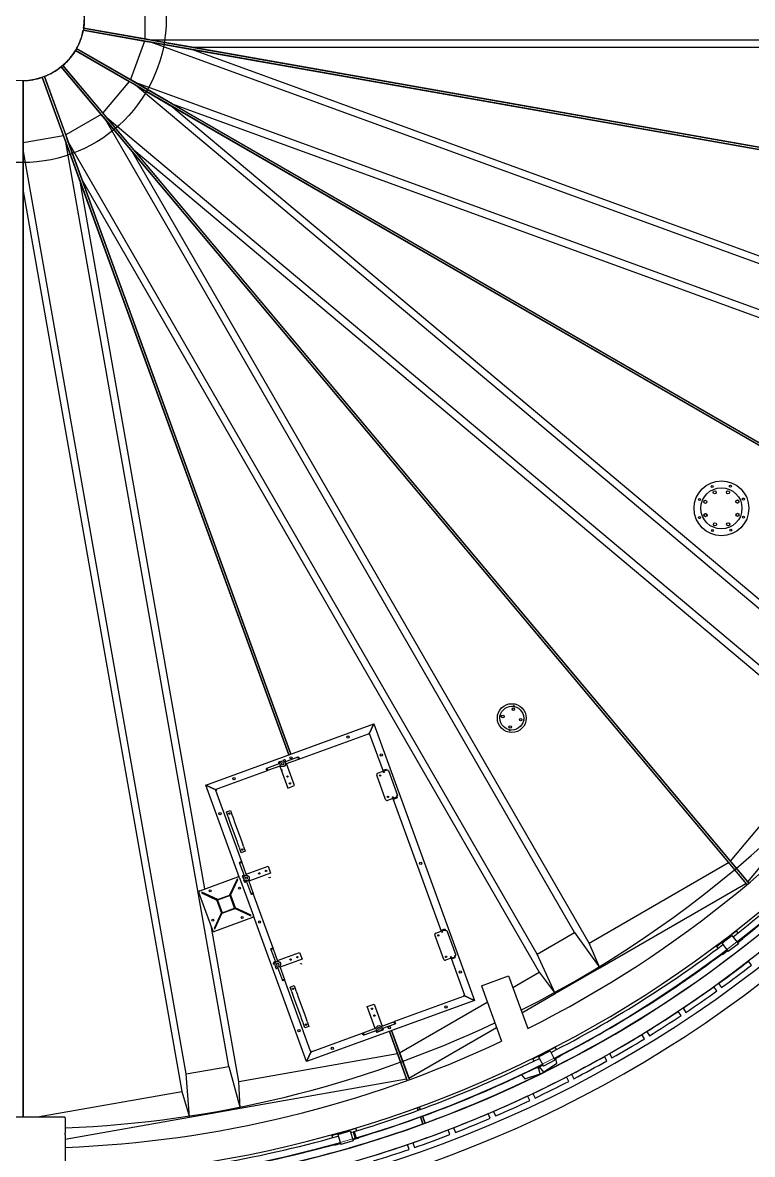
# Model space of a CAD drawing. Header units: millimetres. Extents: x 0 to 59400, y 0 to 42000.
# Drawn here: x 49588 to 54648, y 23433 to 31276 of the extents above; entities that cross this region are included whole.
import ezdxf

# ---------------------------------------------------------------- set-up
doc = ezdxf.new("R2010")
doc.units = ezdxf.units.MM
doc.header["$LTSCALE"] = 100
doc.layers.add('Sketch Geometry', color=7, linetype='Continuous', lineweight=18)
doc.layers.add('Visible', color=7, linetype='Continuous', lineweight=25)

msp = doc.modelspace()

# ---------------------------------------------------------------- linework, layer by layer
at = {"layer": 'Sketch Geometry'}
msp.add_circle((49584.05, 31306.07), 8095.14, dxfattribs=at)
at = {"layer": 'Visible', "color": 9, "true_color": 0xc0c0c0}
for p, q in [((50434.75, 31447.95), (50434.75, 31164.2)), ((50434.75, 31447.95), (50434.75, 31164.2)), ((57293.71, 29938.53), (50007.94, 31223.21)), ((50007.94, 31223.21), (50431.97, 31148.44)), ((50010.72, 31238.97), (57296.48, 29954.29)), ((50434.75, 31164.2), (50010.72, 31238.97)), ((50431.97, 31148.44), (50334.92, 30881.8)), ((50431.97, 31148.44), (50334.92, 30881.8)), ((50431.97, 31148.44), (50478.04, 31140.32)), ((50480.82, 31156.07), (50434.75, 31164.2)), ((50478.04, 31140.32), (50761.6, 31090.32)), ((56590.34, 28915.62), (50478.04, 31140.32)), ((50764.38, 31106.07), (50480.82, 31156.07)), ((56985.39, 31156.07), (50480.82, 31156.07)), ((49954.03, 31083.23), (50326.92, 30867.94)), ((56361.03, 27384.15), (49954.03, 31083.23)), ((49962.03, 31097.09), (56369.03, 27398)), ((50334.92, 30881.8), (49962.03, 31097.09)), ((50761.6, 31090.32), (57098.01, 29973.04)), ((56715.88, 28923.14), (50761.6, 31090.32)), ((57100.79, 29988.79), (50764.38, 31106.07)), ((50764.38, 31106.07), (57100.79, 31106.07)), ((49886.53, 30498.42), (49739.27, 30903.02)), ((49739.27, 30903.02), (51448.28, 26207.55)), ((49855.5, 30970.13), (50132.27, 30640.29)), ((54610.95, 25302.81), (49855.5, 30970.13)), ((50144.53, 30650.58), (49867.76, 30980.41)), ((49867.76, 30980.41), (54623.21, 25313.09)), ((49592.05, 30443.67), (49592.05, 30874.24)), ((49592.05, 30874.24), (49592.05, 23692.43)), ((49724.23, 30897.55), (49871.5, 30492.94)), ((51433.24, 26202.08), (49724.23, 30897.55)), ((50326.92, 30867.94), (50144.53, 30650.58)), ((50326.92, 30867.94), (50144.53, 30650.58)), ((50326.92, 30867.94), (50367.43, 30844.55)), ((50375.43, 30858.41), (50334.92, 30881.8)), ((50367.43, 30844.55), (50616.79, 30700.58)), ((55350.23, 26663.49), (50367.43, 30844.55)), ((50624.79, 30714.44), (50375.43, 30858.41)), ((56487.73, 28633.71), (50375.43, 30858.41)), ((50616.79, 30700.58), (56188.94, 27483.5)), ((55470.77, 26627.62), (50616.79, 30700.58)), ((56196.94, 27497.36), (50624.79, 30714.44)), ((50624.79, 30714.44), (56579.07, 28547.26)), ((50132.27, 30640.29), (49886.53, 30498.42)), ((50132.27, 30640.29), (49886.53, 30498.42)), ((50132.27, 30640.29), (50162.34, 30604.46)), ((50174.6, 30614.74), (50144.53, 30650.58)), ((50162.34, 30604.46), (50347.42, 30383.88)), ((53414.63, 24971.33), (50162.34, 30604.46)), ((50359.68, 30394.17), (50174.6, 30614.74)), ((55157.39, 26433.68), (50174.6, 30614.74)), ((49871.5, 30492.94), (49592.05, 30443.67)), ((49871.5, 30492.94), (49592.05, 30443.67)), ((49592.05, 30396.89), (49592.05, 30443.67)), ((49871.5, 30492.94), (49887.5, 30448.98)), ((49902.53, 30454.46), (49886.53, 30498.42)), ((49887.5, 30448.98), (49985.98, 30178.41)), ((51017, 24043.23), (49887.5, 30448.98)), ((50001.01, 30183.88), (49902.53, 30454.46)), ((53154.82, 24821.33), (49902.53, 30454.46)), ((49592.05, 30108.95), (49592.05, 30396.89)), ((50721.56, 23991.13), (49592.05, 30396.89)), ((50347.42, 30383.88), (54483.22, 25455.03)), ((53515.63, 24896.39), (50347.42, 30383.88)), ((54495.48, 25465.32), (50359.68, 30394.17)), ((50359.68, 30394.17), (55213.65, 26321.2)), ((49985.98, 30178.41), (51433.24, 26202.08)), ((50850.95, 25272.89), (49985.98, 30178.41)), ((51448.28, 26207.55), (50001.01, 30183.88)), ((50001.01, 30183.88), (53169.22, 24696.39)), ((49592.05, 23692.43), (49592.05, 30108.95)), ((49592.05, 30108.95), (50692.36, 23868.81)), ((54495.48, 25465.32), (55213.65, 26321.2)), ((54615.97, 25321.72), (55368.66, 26218.75)), ((53515.63, 24896.39), (54483.22, 25455.03)), ((54483.22, 25455.03), (54603.71, 25311.44)), ((54615.97, 25321.72), (54495.48, 25465.32)), ((53589.61, 24725.94), (54603.71, 25311.44)), ((54603.71, 25311.44), (54610.95, 25302.81)), ((54623.21, 25313.09), (54615.97, 25321.72)), ((51086.28, 23938.26), (50897.98, 25006.2)), ((53154.82, 24821.33), (53414.63, 24971.33)), ((53414.63, 24971.33), (53589.61, 24725.94)), ((53589.61, 24725.94), (53515.63, 24896.39)), ((53279.84, 24547.1), (53154.82, 24821.33)), ((53279.84, 24547.1), (53589.61, 24725.94)), ((52986.04, 24590.63), (53169.22, 24696.39)), ((53169.22, 24696.39), (53279.84, 24547.1)), ((52201.62, 24137.75), (52810.16, 24489.09)), ((53050.15, 24414.49), (53279.84, 24547.1)), ((52130.96, 24285.11), (52186.59, 24132.28)), ((52254.55, 23945.55), (52130.96, 24285.11)), ((52201.62, 24137.75), (52146, 24290.58)), ((52146, 24290.58), (52269.59, 23951.02)), ((52265.74, 23961.61), (52874.27, 24312.94)), ((51086.28, 23938.26), (52186.59, 24132.28)), ((52186.59, 24132.28), (52250.7, 23956.13)), ((52265.74, 23961.61), (52201.62, 24137.75)), ((53133.95, 24099.03), (53132.23, 24102.51)), ((53137.61, 24105.16), (53139.31, 24101.73)), ((53291.1, 24065.22), (53284.39, 24096.55)), ((50721.56, 23991.13), (51017, 24043.23)), ((51017, 24043.23), (51097.51, 23752.79)), ((53165, 24036.04), (53164.9, 24036.24)), ((53175.52, 23992.09), (53165, 24036.04)), ((53170.26, 24038.95), (53170.38, 24038.7)), ((53170.38, 24038.7), (53198.84, 24003.59)), ((53198.84, 24003.59), (53291.1, 24065.22)), ((50745.25, 23690.68), (50721.56, 23991.13)), ((51097.51, 23752.79), (51086.28, 23938.26)), ((51097.51, 23752.79), (52250.7, 23956.13)), ((52250.7, 23956.13), (52254.55, 23945.55)), ((52269.59, 23951.02), (52265.74, 23961.61)), ((53046.65, 23984.42), (53070.46, 23956.44)), ((53070.46, 23956.44), (53175.52, 23992.09)), ((49692.06, 23692.43), (50692.36, 23868.81)), ((50692.36, 23868.81), (50745.25, 23690.68)), ((49883.05, 23538.65), (50745.25, 23690.68)), ((50745.25, 23690.68), (51097.51, 23752.79)), ((52322.96, 23757.61), (52330.09, 23738.02)), ((52330.09, 23738.02), (52322.96, 23757.61)), ((52345.12, 23743.49), (52337.99, 23763.08)), ((52337.99, 23763.08), (52345.12, 23743.49)), ((52346.61, 23692.63), (52364, 23644.85)), ((52364, 23644.85), (52346.61, 23692.63)), ((52379.04, 23650.32), (52361.64, 23698.1)), ((52361.64, 23698.1), (52379.04, 23650.32))]:
    msp.add_line(p, q, dxfattribs=at)
at = {"layer": 'Visible'}
for p, q in [((50858.15, 25992.77), (52023.37, 26416.87)), ((52023.37, 26416.87), (51988.7, 26342.53)), ((51988.7, 26342.53), (52023.37, 26416.87)), ((52023.37, 26416.87), (52721.09, 24499.9)), ((51503.83, 26172.44), (51986.65, 26348.17)), ((51987.48, 26348.47), (51986.65, 26348.17)), ((51988.7, 26342.53), (51986.65, 26348.17)), ((51988.5, 26345.65), (51987.48, 26348.47)), ((51987.68, 26345.35), (51988.5, 26345.65)), ((51994.34, 26344.58), (51988.7, 26342.53)), ((51991.22, 26344.38), (51994.04, 26345.41)), ((51991.52, 26343.56), (51991.22, 26344.38)), ((51994.34, 26344.58), (51994.04, 26345.41)), ((51994.34, 26344.58), (52087.54, 26088.52)), ((51371.95, 26141.46), (51279.99, 26107.99)), ((51377.42, 26126.43), (51285.47, 26092.96)), ((51362.95, 26146.7), (51365.68, 26139.18)), ((51376.27, 26156.87), (51365.93, 26153.11)), ((51371.15, 26124.15), (51426.56, 25971.92)), ((51377.34, 26153.92), (51376.27, 26156.87)), ((51403.52, 26166.79), (51393.18, 26163.03)), ((51393.18, 26163.03), (51394.26, 26160.08)), ((51406.4, 26154), (51498.35, 26187.47)), ((51412.67, 26156.28), (51409.93, 26163.8)), ((51411.87, 26138.97), (51503.83, 26172.44)), ((51473.55, 25989.02), (51418.14, 26141.25)), ((50930.44, 25963.74), (51285.47, 26092.96)), ((51386.86, 26096.35), (51386.24, 26096.13)), ((51386.24, 26096.12), (51386.24, 26096.13)), ((51386.24, 26096.12), (51387.47, 26092.76)), ((51389.53, 26097.33), (51386.86, 26096.35)), ((52104.6, 25892.53), (52043.04, 26061.68)), ((52049.02, 26074.49), (52087.54, 26088.52)), ((52087.37, 26094.84), (52085.49, 26094.16)), ((52087.37, 26094.84), (52111.8, 26103.73)), ((52087.37, 26094.84), (52089.42, 26089.2)), ((52089.42, 26089.2), (52087.54, 26088.52)), ((52090.96, 26079.12), (52087.54, 26088.52)), ((52089.42, 26089.2), (52091.3, 26089.89)), ((52094.72, 26080.49), (52090.96, 26079.12)), ((52091.3, 26089.89), (52095.13, 26091.28)), ((52091.3, 26089.89), (52094.04, 26082.37)), ((52094.04, 26082.37), (52094.72, 26080.49)), ((52095.13, 26091.28), (52108.15, 26096.02)), ((52108.15, 26096.02), (52114.79, 26098.44)), ((52111.8, 26103.73), (52113.85, 26098.09)), ((52117.53, 26090.92), (52114.79, 26098.44)), ((52125.05, 26093.65), (52117.53, 26090.92)), ((52125.05, 26093.65), (52187.98, 25920.75)), ((50928.64, 25959.89), (50858.15, 25992.77)), ((50858.15, 25992.77), (50928.64, 25959.89)), ((51092.09, 25350.02), (50858.15, 25992.77)), ((50930.44, 25963.74), (50929.61, 25963.44)), ((50930.64, 25960.62), (50929.61, 25963.44)), ((50930.44, 25963.74), (50932.49, 25958.1)), ((51426.56, 25971.92), (51473.55, 25989.02)), ((50929.37, 25957.9), (50926.55, 25956.87)), ((50926.55, 25956.87), (50926.85, 25956.05)), ((50932.49, 25958.1), (50926.85, 25956.05)), ((51107.37, 25460.07), (50926.85, 25956.05)), ((50931.46, 25960.92), (50928.64, 25959.89)), ((50928.64, 25959.89), (50929.67, 25957.08)), ((52155.95, 25900.58), (52117.42, 25886.56)), ((52152.53, 25909.98), (52156.29, 25911.34)), ((52155.95, 25900.58), (52152.53, 25909.98)), ((52157.83, 25901.26), (52155.95, 25900.58)), ((52155.95, 25900.58), (52490.78, 24980.62)), ((52156.29, 25911.34), (52156.97, 25909.46)), ((52159.71, 25901.95), (52156.97, 25909.46)), ((52157.83, 25901.26), (52159.71, 25901.95)), ((52157.83, 25901.26), (52159.88, 25895.63)), ((52159.88, 25895.63), (52158, 25894.94)), ((52159.71, 25901.95), (52163.53, 25903.34)), ((52159.88, 25895.63), (52184.31, 25904.52)), ((52163.53, 25903.34), (52176.55, 25908.08)), ((52176.55, 25908.08), (52183.2, 25910.5)), ((52180.46, 25918.02), (52187.98, 25920.75)), ((52180.46, 25918.02), (52183.2, 25910.5)), ((52182.26, 25910.16), (52184.31, 25904.52)), ((51000.54, 25806.22), (51028.73, 25816.48)), ((51012.93, 25772.17), (51000.54, 25806.22)), ((51028.73, 25816.48), (51041.12, 25782.43)), ((51012.93, 25772.17), (51014.41, 25768.1)), ((51024.24, 25741.11), (51014.41, 25768.1)), ((51027.2, 25732.97), (51024.24, 25741.11)), ((51076.83, 25596.62), (51027.2, 25732.97)), ((51042.6, 25778.36), (51041.12, 25782.43)), ((51042.6, 25778.36), (51052.43, 25751.37)), ((51052.43, 25751.37), (51055.39, 25743.23)), ((51055.39, 25743.23), (51105.02, 25606.88)), ((51079.79, 25588.48), (51076.83, 25596.62)), ((51089.62, 25561.48), (51079.79, 25588.48)), ((51105.02, 25606.88), (51107.98, 25598.74)), ((51107.98, 25598.74), (51117.81, 25571.74)), ((51119.29, 25567.67), (51117.81, 25571.74)), ((51089.62, 25561.48), (51091.1, 25557.41)), ((51103.49, 25523.37), (51091.1, 25557.41)), ((51131.68, 25533.63), (51103.49, 25523.37)), ((51119.29, 25567.67), (51131.68, 25533.63)), ((51125.81, 25362.64), (51092.34, 25454.59)), ((51140.84, 25368.11), (51107.37, 25460.07)), ((51138.56, 25374.38), (51290.79, 25429.79)), ((51290.79, 25429.79), (51307.89, 25382.8)), ((50816.16, 25260.23), (51079.28, 25355.99)), ((51075.09, 25340.13), (51023.38, 25229.23)), ((51029.31, 25230.12), (51079.62, 25338.01)), ((51079.62, 25338.01), (51075.09, 25340.13)), ((51092.09, 25350.02), (51187.86, 25086.9)), ((51116.78, 25349.43), (51113.02, 25359.76)), ((51116.01, 25366.17), (51123.53, 25368.91)), ((51119.73, 25350.5), (51116.78, 25349.43)), ((51153.38, 25333.66), (51186.85, 25241.71)), ((51307.89, 25382.8), (51155.66, 25327.39)), ((51298.6, 25348.67), (51296.67, 25353.98)), ((51302, 25356.89), (51304.55, 25349.86)), ((51122.94, 25332.51), (51125.89, 25333.59)), ((51126.7, 25322.17), (51122.94, 25332.51)), ((51140.63, 25321.92), (51133.11, 25319.19)), ((51138.35, 25328.19), (51171.82, 25236.24)), ((50905.95, 24984.3), (50810.18, 25247.41)), ((50829.57, 25250.76), (50827.45, 25246.23)), ((50827.45, 25246.23), (50935.34, 25195.92)), ((50940.46, 25199.05), (50829.57, 25250.76)), ((50934.94, 25197.04), (51028.9, 25231.24)), ((50969.14, 25103.07), (50934.94, 25197.04)), ((51026.51, 25226.12), (50940.06, 25194.65)), ((50940.06, 25194.65), (50971.53, 25108.2)), ((51057.98, 25139.66), (51026.51, 25226.12)), ((51028.9, 25231.24), (51063.11, 25137.27)), ((51324.9, 24862.42), (51186.85, 25241.71)), ((50967.13, 25108.59), (50915.42, 24997.7)), ((50919.95, 24995.59), (50970.26, 25103.48)), ((51063.11, 25137.27), (50969.14, 25103.07)), ((50971.53, 25108.2), (51057.98, 25139.66)), ((51171.99, 25091.09), (51061.1, 25142.8)), ((51061.99, 25136.87), (51169.88, 25086.55)), ((51181.88, 25074.09), (50918.77, 24978.32)), ((51169.88, 25086.55), (51171.99, 25091.09)), ((51555.87, 24075.79), (51187.86, 25086.9)), ((50915.42, 24997.7), (50919.95, 24995.59)), ((52507.84, 24784.64), (52446.28, 24953.78)), ((52452.26, 24966.6), (52490.78, 24980.62)), ((52490.61, 24986.94), (52488.73, 24986.26)), ((52490.61, 24986.94), (52515.04, 24995.83)), ((52490.61, 24986.94), (52492.66, 24981.3)), ((52492.66, 24981.3), (52490.78, 24980.62)), ((52494.21, 24971.22), (52490.78, 24980.62)), ((52492.66, 24981.3), (52494.54, 24981.99)), ((52497.96, 24972.59), (52494.21, 24971.22)), ((52494.54, 24981.99), (52498.37, 24983.38)), ((52494.54, 24981.99), (52497.28, 24974.47)), ((52497.28, 24974.47), (52497.96, 24972.59)), ((52498.37, 24983.38), (52511.39, 24988.12)), ((52511.39, 24988.12), (52518.04, 24990.54)), ((52515.04, 24995.83), (52517.1, 24990.2)), ((52520.77, 24983.02), (52518.04, 24990.54)), ((52528.29, 24985.76), (52520.77, 24983.02)), ((52528.29, 24985.76), (52591.22, 24812.85)), ((54435.17, 24896.22), (54506.63, 24950.94)), ((54492.47, 24946.39), (54443.24, 24908.7)), ((54445.07, 24906.32), (54494.29, 24944.01)), ((54490.31, 24949.22), (54490.65, 24948.78)), ((54492.47, 24946.39), (54490.65, 24948.78)), ((54492.47, 24946.39), (54499.62, 24951.87)), ((54494.29, 24944.01), (54499.06, 24947.66)), ((54500.27, 24946.07), (54499.06, 24947.66)), ((54536.93, 24980.44), (54499.62, 24951.87)), ((54502.66, 24947.9), (54499.62, 24951.87)), ((54506.63, 24950.94), (54551.01, 24892.97)), ((54536.93, 24980.44), (54547.2, 24967.04)), ((54398.78, 24874.66), (54436.1, 24903.23)), ((54398.78, 24874.66), (54409.04, 24861.26)), ((54435.17, 24896.22), (54479.55, 24838.26)), ((54443.24, 24908.7), (54436.1, 24903.23)), ((54439.14, 24899.26), (54436.1, 24903.23)), ((54445.07, 24906.32), (54440.3, 24902.67)), ((54441.52, 24901.08), (54440.3, 24902.67)), ((54441.08, 24911.53), (54441.42, 24911.08)), ((54441.42, 24911.08), (54443.24, 24908.7)), ((54551.01, 24892.97), (54479.55, 24838.26)), ((54546.14, 24899.33), (54546.94, 24899.93)), ((54579.49, 24924.86), (54546.94, 24899.93)), ((54576.56, 24928.68), (54579.49, 24924.86)), ((51343.33, 24765), (51309.86, 24856.95)), ((51358.37, 24770.47), (51324.9, 24862.42)), ((51356.09, 24776.73), (51508.32, 24832.14)), ((51525.42, 24785.16), (51373.19, 24729.75)), ((51508.32, 24832.14), (51525.42, 24785.16)), ((52559.19, 24792.68), (52520.66, 24778.66)), ((52555.77, 24802.08), (52559.53, 24803.45)), ((52559.19, 24792.68), (52555.77, 24802.08)), ((52561.07, 24793.37), (52559.19, 24792.68)), ((52559.19, 24792.68), (52652.39, 24536.62)), ((52559.53, 24803.45), (52560.21, 24801.57)), ((52562.95, 24794.05), (52560.21, 24801.57)), ((52561.07, 24793.37), (52562.95, 24794.05)), ((52561.07, 24793.37), (52563.12, 24787.73)), ((52563.12, 24787.73), (52561.24, 24787.04)), ((52562.95, 24794.05), (52566.77, 24795.44)), ((52563.12, 24787.73), (52587.55, 24796.62)), ((52566.77, 24795.44), (52579.79, 24800.18)), ((52579.79, 24800.18), (52586.44, 24802.6)), ((52583.7, 24810.12), (52591.22, 24812.85)), ((52583.7, 24810.12), (52586.44, 24802.6)), ((52585.5, 24802.26), (52587.55, 24796.62)), ((54438.41, 24822.9), (54441.34, 24819.08)), ((54441.34, 24819.08), (54473.89, 24844)), ((54473.89, 24844), (54474.68, 24844.61)), ((51332.09, 24757.89), (51325.51, 24755.5)), ((51326.88, 24751.74), (51325.51, 24755.5)), ((51326.88, 24751.74), (51333.45, 24754.13)), ((51334.31, 24751.78), (51330.55, 24762.12)), ((51333.53, 24768.53), (51341.05, 24771.26)), ((51337.26, 24752.85), (51334.31, 24751.78)), ((51340.46, 24734.87), (51343.41, 24735.94)), ((51344.23, 24724.53), (51340.46, 24734.87)), ((51358.15, 24724.28), (51350.64, 24721.54)), ((51355.87, 24730.55), (51389.34, 24638.59)), ((51370.91, 24736.02), (51404.38, 24644.06)), ((51516.13, 24751.02), (51514.19, 24756.34)), ((51519.52, 24759.25), (51522.08, 24752.21)), ((54642.91, 24744.89), (54621.47, 24772.55)), ((51584.9, 24148.08), (51404.38, 24644.06)), ((52769.21, 24601.59), (52957.15, 24669.99)), ((52957.15, 24669.99), (53090.05, 24304.87)), ((51442.09, 24593.07), (51470.28, 24603.33)), ((51454.48, 24559.03), (51442.09, 24593.07)), ((51454.48, 24559.03), (51455.96, 24554.96)), ((51465.79, 24527.96), (51455.96, 24554.96)), ((51470.28, 24603.33), (51482.67, 24569.29)), ((51484.15, 24565.22), (51482.67, 24569.29)), ((51484.15, 24565.22), (51493.98, 24538.22)), ((52769.21, 24601.59), (52909.13, 24217.16)), ((54401.33, 24565.52), (54380.91, 24593.95)), ((54413.4, 24617.28), (54433.82, 24588.86)), ((51468.75, 24519.82), (51465.79, 24527.96)), ((51518.38, 24383.48), (51468.75, 24519.82)), ((51493.98, 24538.22), (51496.94, 24530.08)), ((51496.94, 24530.08), (51546.57, 24393.74)), ((52721.09, 24499.9), (51555.87, 24075.79)), ((51977.9, 24457.13), (52024.88, 24474.23)), ((52024.88, 24474.23), (52080.29, 24322)), ((52648.8, 24528.93), (52165.98, 24353.19)), ((52646.75, 24534.56), (52652.39, 24536.62)), ((52648.8, 24528.93), (52646.75, 24534.56)), ((52646.75, 24534.56), (52721.09, 24499.9)), ((52721.09, 24499.9), (52646.75, 24534.56)), ((52647.78, 24531.74), (52648.6, 24532.04)), ((52648.6, 24532.04), (52649.63, 24529.23)), ((52648.8, 24528.93), (52649.63, 24529.23)), ((52649.57, 24535.59), (52649.87, 24534.76)), ((52649.87, 24534.76), (52652.69, 24535.79)), ((52652.69, 24535.79), (52652.39, 24536.62)), ((51546.57, 24393.74), (51549.53, 24385.6)), ((52033.3, 24304.9), (51977.9, 24457.13)), ((52031.22, 24393.53), (52024.92, 24391.24)), ((54153.4, 24395.04), (54134.02, 24424.19)), ((54167.34, 24446.34), (54186.71, 24417.19)), ((51521.34, 24375.34), (51518.38, 24383.48)), ((51531.17, 24348.34), (51521.34, 24375.34)), ((51531.17, 24348.34), (51532.65, 24344.27)), ((51545.04, 24310.23), (51532.65, 24344.27)), ((51573.23, 24320.49), (51545.04, 24310.23)), ((51549.53, 24385.6), (51559.36, 24358.6)), ((51560.84, 24354.53), (51559.36, 24358.6)), ((51560.84, 24354.53), (51573.23, 24320.49)), ((52074.02, 24319.72), (52165.98, 24353.19)), ((52079.49, 24304.69), (52171.45, 24338.16)), ((51947.62, 24273.71), (51592.59, 24144.49)), ((52039.57, 24307.18), (51947.62, 24273.71)), ((52045.04, 24292.15), (51953.09, 24258.68)), ((52041.51, 24282.35), (52038.78, 24289.87)), ((52058.26, 24283.12), (52047.92, 24279.36)), ((52057.18, 24286.07), (52058.26, 24283.12)), ((52075.17, 24289.28), (52074.1, 24292.23)), ((52085.51, 24293.04), (52075.17, 24289.28)), ((52085.76, 24306.97), (52088.5, 24299.45)), ((53899.44, 24233.69), (53881.14, 24263.52)), ((53915.23, 24284.44), (53933.53, 24254.6)), ((53281.52, 24173.51), (53239.56, 24152.33)), ((53281.52, 24173.51), (53289.13, 24158.44)), ((51555.87, 24075.79), (51588.74, 24146.29)), ((51588.74, 24146.29), (51555.87, 24075.79)), ((51584.9, 24148.08), (51590.54, 24150.13)), ((51584.9, 24148.08), (51585.2, 24147.25)), ((51588.02, 24148.28), (51585.2, 24147.25)), ((51587.72, 24149.11), (51588.74, 24146.29)), ((51588.74, 24146.29), (51591.56, 24147.31)), ((51590.54, 24150.13), (51592.59, 24144.49)), ((51590.74, 24147.01), (51591.76, 24144.19)), ((51591.76, 24144.19), (51592.59, 24144.49)), ((53126.19, 24095.11), (53168.14, 24116.29)), ((53126.19, 24095.11), (53133.79, 24080.04)), ((53165.93, 24109.57), (53246.28, 24150.12)), ((53165.93, 24109.57), (53198.83, 24044.4)), ((53176.18, 24120.34), (53168.14, 24116.29)), ((53170.4, 24111.82), (53168.14, 24116.29)), ((53177.53, 24117.66), (53172.17, 24114.96)), ((53173.07, 24113.18), (53172.17, 24114.96)), ((53174.57, 24123.52), (53174.83, 24123.02)), ((53174.83, 24123.02), (53176.18, 24120.34)), ((53231.53, 24148.28), (53176.18, 24120.34)), ((53177.53, 24117.66), (53232.88, 24145.6)), ((53279.17, 24084.95), (53198.83, 24044.4)), ((53229.92, 24151.46), (53230.18, 24150.96)), ((53231.53, 24148.28), (53230.18, 24150.96)), ((53231.53, 24148.28), (53239.56, 24152.33)), ((53232.88, 24145.6), (53238.24, 24148.3)), ((53239.14, 24146.52), (53238.24, 24148.3)), ((53241.81, 24147.87), (53239.56, 24152.33)), ((53246.28, 24150.12), (53279.17, 24084.95)), ((53275.57, 24092.1), (53276.46, 24092.55)), ((53313.06, 24111.02), (53276.46, 24092.55)), ((53310.89, 24115.32), (53313.06, 24111.02)), ((53639.79, 24081.65), (53622.58, 24112.13)), ((53657.41, 24131.8), (53674.62, 24101.32)), ((53155.56, 24036.92), (53157.73, 24032.62)), ((53157.73, 24032.62), (53194.33, 24051.09)), ((53194.33, 24051.09), (53195.22, 24051.54)), ((53374.79, 23939.15), (53358.7, 23970.23)), ((53394.22, 23988.62), (53410.31, 23957.54)), ((53126, 23855.09), (53140.95, 23823.45)), ((53104.79, 23806.36), (53089.84, 23838.01)), ((49288.05, 23692.43), (49878.05, 23692.43)), ((49883.05, 23687.43), (49883.05, 23602.23)), ((52830.14, 23683.47), (52816.35, 23715.64)), ((52853.12, 23731.4), (52866.91, 23699.23)), ((51898.52, 23612.7), (51853.37, 23599.65)), ((51898.52, 23612.7), (51903.21, 23596.49)), ((52575.92, 23617.69), (52588.53, 23585.04)), ((49883.05, 23602.23), (49883.05, 23595.65)), ((49883.05, 23595.65), (49883.05, 23580.66)), ((49883.05, 23567.51), (49883.05, 23580.66)), ((49883.05, 23567.51), (49883.05, 23357.31)), ((51731.36, 23564.39), (51776.52, 23577.44)), ((51731.36, 23564.39), (51736.05, 23548.17)), ((51773.1, 23571.25), (51859.56, 23596.24)), ((51773.1, 23571.25), (51793.37, 23501.12)), ((51785.16, 23579.94), (51776.52, 23577.44)), ((51777.9, 23572.63), (51776.52, 23577.44)), ((51785.99, 23577.05), (51780.23, 23575.39)), ((51780.79, 23573.47), (51780.23, 23575.39)), ((51784.17, 23583.36), (51784.33, 23582.82)), ((51784.33, 23582.82), (51785.16, 23579.94)), ((51844.72, 23597.15), (51785.16, 23579.94)), ((51785.99, 23577.05), (51845.56, 23594.27)), ((51843.73, 23600.57), (51843.89, 23600.04)), ((51844.72, 23597.15), (51843.89, 23600.04)), ((51844.72, 23597.15), (51853.37, 23599.65)), ((51845.56, 23594.27), (51851.32, 23595.94)), ((51851.88, 23594.02), (51851.32, 23595.94)), ((51854.76, 23594.85), (51853.37, 23599.65)), ((51859.56, 23596.24), (51879.83, 23526.11)), ((51877.61, 23533.79), (51878.57, 23534.07)), ((51917.96, 23545.46), (51878.57, 23534.07)), ((51879.35, 23589.35), (51893.12, 23543.06)), ((51880.39, 23585.85), (51881.34, 23586.13)), ((51881.34, 23586.13), (51882.12, 23586.97)), ((51893.05, 23546.84), (51881.34, 23586.13)), ((51888.03, 23588.14), (51886.93, 23588.4)), ((51886.99, 23591.63), (51900.81, 23545.35)), ((51892.08, 23546.55), (51893.05, 23546.84)), ((51893.05, 23546.84), (51894.16, 23546.57)), ((51899.75, 23548.84), (51893.9, 23568.49)), ((51899.75, 23548.84), (51898.97, 23548.01)), ((51899.75, 23548.84), (51899.76, 23548.84)), ((51916.62, 23550.09), (51917.96, 23545.46)), ((52551.22, 23570.63), (52538.6, 23603.27)), ((51749.47, 23501.77), (51750.8, 23497.14)), ((51750.8, 23497.14), (51790.19, 23508.52)), ((51790.19, 23508.52), (51791.15, 23508.8)), ((51879.83, 23526.11), (51793.37, 23501.12)), ((52268.38, 23467.99), (52256.96, 23501.07)), ((52294.77, 23514.12), (52306.19, 23481.04))]:
    msp.add_line(p, q, dxfattribs=at)
for centre, radius in [((49584.05, 31306.07), 8250), ((54433.55, 27910.42), 190), ((54433.55, 27910.42), 142.5), ((54369.07, 28062.3), 7), ((54386.65, 28020.88), 11), ((54386.65, 28020.88), 10.75), ((54478.49, 28021.69), 11), ((54478.49, 28021.69), 10.75), ((54495.35, 28063.41), 7), ((54280.56, 27972.21), 7), ((54322.29, 27955.36), 11), ((54322.29, 27955.36), 10.75), ((54544.01, 27957.32), 11), ((54544.01, 27957.32), 10.75), ((54585.43, 27974.91), 7), ((54281.68, 27845.93), 7), ((54323.1, 27863.52), 11), ((54323.1, 27863.52), 10.75), ((54544.82, 27865.48), 11), ((54544.82, 27865.48), 10.75), ((54586.54, 27848.63), 7), ((54388.61, 27799.15), 11), ((54388.61, 27799.15), 10.75), ((54480.45, 27799.96), 11), ((54480.45, 27799.96), 10.75), ((54498.04, 27758.54), 7), ((54371.76, 27757.43), 7), ((52979.71, 26456.58), 100), ((52979.71, 26456.58), 82.5), ((52990.56, 26518.13), 9), ((52990.56, 26518.13), 8.75), ((52918.16, 26467.43), 9), ((52918.16, 26467.43), 8.75), ((53041.26, 26445.72), 9), ((53041.26, 26445.72), 8.75), ((52968.86, 26395.03), 9), ((52968.86, 26395.03), 8.75), ((51843.98, 26324.97), 8), ((52075.12, 26201.59), 8), ((51391.91, 26140.21), 20), ((51391.91, 26140.21), 8), ((51449.31, 26181.33), 8), ((51054.64, 26037.68), 8), ((51424.4, 26050.94), 4.5), ((52067.18, 26058.22), 4.5), ((51441.5, 26003.96), 4.5), ((52120.87, 25910.69), 4.5), ((50956.89, 25794.58), 8), ((51020.79, 25794.43), 4.5), ((51111.43, 25545.41), 4.5), ((52348.74, 25449.83), 8), ((51139.6, 25348.15), 20), ((51139.6, 25348.15), 8), ((51228.87, 25380.64), 4.5), ((51275.85, 25397.74), 4.5), ((50888.14, 25259.82), 7.25), ((51091.69, 25278.04), 7.25), ((50906.36, 25056.28), 7.25), ((51109.9, 25074.49), 7.25), ((51230.5, 25042.83), 8), ((52470.42, 24950.33), 4.5), ((51446.39, 24783), 4.5), ((51493.38, 24800.1), 4.5), ((52524.11, 24802.8), 4.5), ((51357.12, 24750.51), 20), ((51357.12, 24750.51), 8), ((52622.35, 24698.08), 8), ((51462.34, 24581.29), 4.5), ((52009.94, 24442.19), 4.5), ((52027.04, 24395.21), 4.5), ((52524.6, 24454.99), 8), ((51552.98, 24332.27), 4.5), ((52059.53, 24305.93), 20), ((52129.93, 24311.34), 8), ((51504.12, 24291.08), 8), ((52059.53, 24305.93), 8), ((51735.26, 24167.69), 8)]:
    msp.add_circle(centre, radius, dxfattribs=at)
at = {"layer": 'Visible', "color": 9, "true_color": 0xc0c0c0}
for radius in [1000, 431.86]:
    msp.add_circle((49584.05, 31306.07), radius, dxfattribs=at)
for radius, start, end in [(8420, 322.893014, 246.750813), (8326.9, 335.718532, 246.329235), (431.91, 351.06132, 8.93868), (431.91, 351.06132, 8.93868), (431.91, 331.06132, 348.93868), (431.91, 331.06132, 348.93868), (431.91, 311.06132, 328.93868), (431.91, 311.06132, 328.93868), (431.91, 291.06132, 308.93868), (431.91, 291.06132, 308.93868), (431.91, 271.06132, 288.93868), (431.91, 271.06132, 288.93868), (7695, 296.716634, 329.503731), (8326.9, 248.073684, 321.616422), (8420, 247.617442, 320.361054), (8150, 290.056241, 309.943759), (7695, 272.226868, 295.219307), (8150, 274.709403, 289.943759)]:
    msp.add_arc((49584.05, 31306.07), radius, start, end, dxfattribs=at)
at = {"layer": 'Visible'}
for centre, radius, start, end in [((49584.05, 31306.07), 8150, 274.709403, 273.296967), ((49584.05, 31306.07), 8030, 274.017858, 44.209996), ((49584.05, 31306.07), 8030, 175.790004, 273.30742), ((49584.05, 31306.07), 7830, 296.60031, 347.380702), ((52993.6, 26535.36), 7, 8.600841, 151.399159), ((52900.92, 26470.47), 7, 98.600841, 241.399159), ((53058.49, 26442.69), 7, 278.600841, 61.399159), ((52965.82, 26377.79), 7, 188.600841, 331.399159), ((51367.64, 26148.41), 5, 110, 200), ((51405.23, 26162.09), 5, 20, 110), ((52052.44, 26065.1), 10, 110, 200), ((52114, 25895.95), 10, 200, 290), ((49584.05, 31306.07), 8050.85, 307.760205, 317.778236), ((49584.05, 31306.07), 8099.15, 307.758295, 317.780146), ((51020.79, 25794.43), 4.5, 20.001871, 199.998114), ((51082.7, 25346.6), 10, 20, 110), ((51117.72, 25361.47), 5, 110, 200), ((50819.58, 25250.83), 10, 110, 200), ((51131.4, 25323.88), 5, 200, 290), ((51178.46, 25083.48), 10, 290, 20), ((50915.35, 24987.72), 10, 200, 290), ((52455.68, 24957.2), 10, 110, 200), ((49584.05, 31306.07), 8050.85, 297.101664, 307.119696), ((52517.24, 24788.06), 10, 200, 290), ((49584.05, 31306.07), 8099.15, 297.099754, 307.121605), ((51335.24, 24763.83), 5, 110, 200), ((51348.93, 24726.24), 5, 200, 290), ((49584.05, 31306.07), 8250, 305.829489, 307.632616), ((49584.05, 31306.07), 8285, 305.828902, 307.633203), ((49584.05, 31306.07), 8250, 303.748564, 305.551691), ((49584.05, 31306.07), 8285, 303.747977, 305.552278), ((49584.05, 31306.07), 8250, 301.667639, 303.470766), ((49584.05, 31306.07), 8285, 301.667052, 303.471353), ((51552.98, 24332.27), 4.5, 200.001886, 19.99813), ((52046.21, 24284.06), 5, 200, 290), ((52083.8, 24297.74), 5, 290, 20), ((49584.05, 31306.07), 8250, 299.586714, 301.389841), ((49584.05, 31306.07), 7830, 272.188455, 295.129076), ((49584.05, 31306.07), 8285, 299.586128, 301.390428), ((49584.05, 31306.07), 8050.85, 286.621552, 296.461155), ((49584.05, 31306.07), 8250, 297.50579, 299.308916), ((49584.05, 31306.07), 8285, 297.505203, 299.309503), ((49584.05, 31306.07), 8099.15, 286.621552, 296.463065), ((49584.05, 31306.07), 8250, 295.424865, 297.227992), ((49584.05, 31306.07), 8285, 295.424278, 297.228578), ((49584.05, 31306.07), 8250, 293.34394, 295.147067), ((49584.05, 31306.07), 8285, 293.343353, 295.147653), ((49878.05, 23687.43), 5, 0, 90), ((49584.05, 31306.07), 8250, 291.263015, 293.066142), ((49584.05, 31306.07), 8285, 291.262428, 293.066729), ((49584.05, 31306.07), 8050.85, 273.124078, 285.802614), ((49584.05, 31306.07), 8050.85, 286.443123, 286.564786), ((49584.05, 31306.07), 8099.15, 286.441214, 286.564786), ((51885.76, 23583.54), 5, 76.476998, 136.716437), ((51895.33, 23551.44), 5, 256.476998, 316.716437), ((49584.05, 31306.07), 8250, 289.18209, 290.985217), ((49584.05, 31306.07), 8285, 289.181503, 290.985804), ((49584.05, 31306.07), 8099.15, 273.122168, 285.804524), ((49584.05, 31306.07), 8250, 287.101165, 288.904292), ((49584.05, 31306.07), 8285, 287.100578, 288.904879)]:
    msp.add_arc(centre, radius, start, end, dxfattribs=at)
for centre, major_axis in [((51501.09, 26179.95), (2.74, -7.52)), ((51282.73, 26100.48), (-2.74, 7.52)), ((51099.86, 25457.33), (7.52, 2.74)), ((51179.33, 25238.97), (-7.52, -2.74)), ((51317.38, 24859.69), (7.52, 2.74)), ((51396.86, 24641.33), (-7.52, -2.74)), ((52168.71, 24345.67), (2.74, -7.52)), ((51950.35, 24266.2), (-2.74, 7.52))]:
    msp.add_ellipse(centre, major_axis=major_axis, ratio=0.4766825, dxfattribs=at)
msp.add_rational_spline([(51387.56, 26092.8), (51387.13, 26094.43), (51386.86, 26096.35)], [1.06460276084, 1.0459492628, 1], degree=2, dxfattribs=at)

doc.saveas('drawing.dxf')
